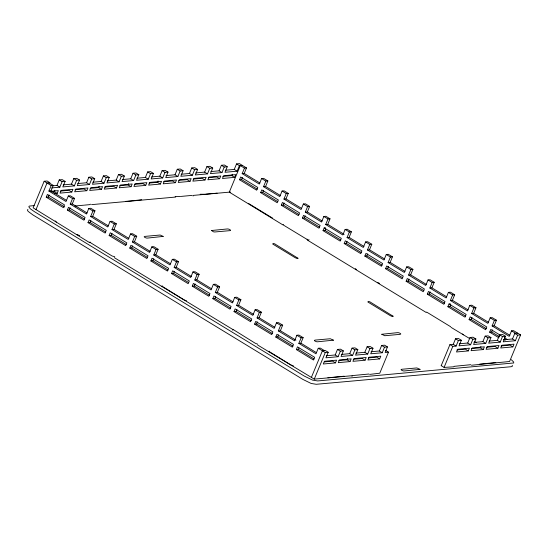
<?xml version="1.0" encoding="UTF-8"?>
<svg xmlns="http://www.w3.org/2000/svg" width="548" height="548" viewBox="0 0 548 548"><rect width="100%" height="100%" fill="white"/><g stroke="black" fill="none" stroke-linecap="round" stroke-linejoin="round"><path stroke-width="0.82" d="M141.665 199.725L132.671 200.78M344.178 376.195L327.868 377.798M36.017 209.583L47.018 183.011L49.964 182.751L47.094 180.998L44.148 181.265L33.14 207.836L89.461 242.538M46.231 197.198L47.361 194.465L64.493 204.904L63.363 207.637L46.231 197.198L48.272 197.013L64.685 207.014M48.882 191.067L51.17 185.539L53.211 185.361L50.916 190.889L48.882 191.067L66.007 201.506L68.301 195.979L70.336 195.794L74.576 198.376L72.274 203.924L70.24 204.109L72.535 198.561L74.576 198.376M48.272 197.013L49.121 194.965M51.896 191.834L54.327 191.615L54.896 190.252M52.903 185.793L56.951 185.43L59.239 179.902L62.246 179.634L65.123 181.381L62.821 186.93L74.343 185.888L76.645 180.34L79.59 180.08L77.295 185.608L89.447 184.512L91.735 178.984L94.742 178.71L92.448 184.258L103.969 183.217L106.271 177.668L109.21 177.401L106.922 182.929L119.074 181.833L121.361 176.305L124.369 176.038L122.067 181.587L133.596 180.545L135.89 174.997L138.836 174.73L136.548 180.258L148.248 179.203L150.536 173.675L153.481 173.415L151.179 178.956L162.708 177.922L165.003 172.373L168.01 172.099L165.722 177.627L177.867 176.531L180.162 171.003L183.101 170.736L180.806 176.285L192.327 175.25L194.629 169.702L197.636 169.428L195.341 174.956L207.493 173.86L209.781 168.332L212.727 168.065L210.432 173.613L221.954 172.579L224.248 167.03L227.256 166.756L224.968 172.284L237.12 171.188L239.408 165.66L242.353 165.393M54.773 193.588L57.204 193.369L58.335 190.636L51.046 191.293M51.724 187.909L59.821 187.183L62.116 181.655L65.123 181.381M63.239 184.881L71.473 184.142L73.775 178.593L76.713 178.326L79.59 180.08M71.795 192.053L72.925 189.32L61.171 190.375L60.04 193.115L71.795 192.053L68.918 190.3L60.527 191.06M67.363 210.076L68.493 207.343L85.063 217.433L83.933 220.173L67.363 210.076L69.404 209.891L84.529 219.111M69.404 209.891L70.254 207.843M77.665 183.559L86.577 182.758L88.865 177.23L91.872 176.956L94.742 178.71M86.824 190.697L87.954 187.964L75.809 189.06L74.672 191.793L86.824 190.697L83.954 188.944L75.042 189.752M94.968 210.802L92.934 210.987L90.646 216.515L92.681 216.33L94.968 210.802L90.824 208.274L88.783 208.459L86.488 214.008L70.24 204.109M90.153 188.389L98.544 187.628L99.113 186.265M92.865 182.21L101.099 181.47L103.394 175.922L106.339 175.655L109.21 177.401M101.414 189.382L102.551 186.649L90.797 187.704L89.667 190.437L101.414 189.382L98.544 187.628M87.995 222.646L89.125 219.912L106.257 230.345L105.127 233.078L87.995 222.646L90.03 222.461L105.737 232.03M90.03 222.461L90.879 220.412M107.292 180.888L116.197 180.087L118.491 174.559L121.498 174.285L124.369 176.038M116.45 188.026L117.58 185.293L105.428 186.389L104.298 189.122L116.45 188.026L113.573 186.272L104.668 187.08M116.34 223.824L114.299 224.009L112.004 229.557L114.039 229.372L116.34 223.824L112.1 221.241L110.066 221.426L107.771 226.954L90.646 216.515M119.772 185.717L128.17 184.957L128.732 183.594M122.492 179.539L130.719 178.799L133.02 173.25L135.966 172.983L138.836 174.73M109.127 235.517L110.258 232.784L126.828 242.88L125.698 245.614L109.127 235.517L111.162 235.339L126.293 244.552M131.041 186.71L132.171 183.97L120.423 185.032L119.286 187.765L131.041 186.71L128.17 184.957M111.162 235.339L112.011 233.284M136.979 178.223L145.371 177.456L147.665 171.928L150.604 171.661L153.481 173.415M114.272 257.629L232.941 329.567L232.749 330.239M145.741 185.382L146.871 182.648L135.061 183.71L133.931 186.45L145.741 185.382L142.864 183.635L134.459 184.388M136.733 236.25L134.698 236.435L132.411 241.963L134.445 241.778L136.733 236.25L132.582 233.722L130.547 233.907L128.253 239.455L112.004 229.557M129.76 248.093L130.89 245.353L148.022 255.793L146.885 258.526L129.76 248.093L131.794 247.908L147.501 257.471M151.604 176.915L159.831 176.168L162.133 170.62L165.14 170.353L168.01 172.099M149.118 183.066L157.509 182.313L158.077 180.943M131.794 247.908L132.643 245.853M160.379 184.06L161.516 181.326L149.762 182.388L148.631 185.121L160.379 184.06L157.509 182.313M166.085 175.586L174.997 174.785L177.285 169.257L180.23 168.989L183.101 170.736M175.374 182.71L176.504 179.977L164.352 181.073L163.222 183.806L175.374 182.71L172.497 180.956L163.592 181.765M158.105 249.272L156.064 249.456L153.769 254.998L155.803 254.82L158.105 249.272L153.865 246.689L151.823 246.874L149.536 252.402L132.411 241.963M150.892 260.964L152.022 258.231L168.592 268.328L167.462 271.061L150.892 260.964L152.926 260.779L168.058 270M152.926 260.779L153.776 258.731M181.224 174.243L189.457 173.497L191.752 167.948L194.759 167.681L197.636 169.428M190.005 181.388L191.136 178.655L179.388 179.717L178.251 182.45L190.005 181.388L187.135 179.641L178.737 180.395M193.081 196.026L193.341 195.396L230.503 192.04M195.711 172.915L204.623 172.113L206.911 166.585L209.857 166.318L212.727 168.065M204.993 180.039L206.13 177.305L193.978 178.401L192.848 181.135L204.993 180.039L202.123 178.285L193.211 179.093M178.497 261.697L176.463 261.882L174.168 267.41L176.209 267.225L178.497 261.697L174.346 259.17L172.312 259.355L170.01 264.896L153.769 254.998M171.538 273.548L172.668 270.808L189.313 280.953L188.183 283.686L171.538 273.548L173.572 273.363L188.711 282.583M173.572 273.363L174.422 271.308M210.85 171.565L219.084 170.825L221.378 165.277L224.385 165.01L227.256 166.756M219.632 178.716L220.762 175.983L209.007 177.045L207.877 179.778L219.632 178.716L216.755 176.97L208.363 177.723M222.837 176.422L231.749 175.613L232.311 174.25M225.338 170.243L234.243 169.442L236.537 163.914L239.476 163.647L246.497 167.921L244.209 173.449L242.175 173.634L244.463 168.106L246.497 167.921M199.143 274.274L197.109 274.459L194.807 280.007L196.848 279.823L199.143 274.274L194.992 271.746L192.958 271.931L190.67 277.459L174.168 267.41M234.619 177.367L235.75 174.634L223.605 175.73L222.467 178.463L234.619 177.367L231.749 175.613M192.259 286.172L193.389 283.432L209.959 293.529L208.829 296.263L192.259 286.172L194.293 285.988L209.425 295.201M194.293 285.988L195.143 283.933M239.524 179.765L240.654 177.031L257.786 187.464L256.656 190.197L239.524 179.765L241.558 179.58L257.265 189.149M241.558 179.58L242.408 177.531M219.632 286.755L217.59 286.94L215.302 292.468L217.337 292.283L219.632 286.755L215.391 284.172L213.35 284.357L211.055 289.906L194.807 280.007M267.869 180.943L265.828 181.128L263.533 186.676L265.568 186.491L267.869 180.943L263.629 178.36L261.595 178.545L259.3 184.073L242.175 173.634M212.829 298.701L213.96 295.968L231.092 306.407L229.961 309.141L212.829 298.701L214.864 298.523L230.571 308.086M214.864 298.523L215.713 296.468M260.656 192.643L261.786 189.903L278.357 199.999L277.226 202.733L260.656 192.643L262.691 192.458L277.822 201.671M262.691 192.458L263.54 190.403M240.908 299.722L238.873 299.907L236.572 305.455L238.613 305.27L240.908 299.722L236.757 297.194L234.722 297.379L232.427 302.907L215.302 292.468M288.262 193.369L286.227 193.554L283.939 199.082L285.974 198.897L288.262 193.369L284.111 190.841L282.076 191.026L279.781 196.574L263.533 186.676M234.023 311.613L235.154 308.88L251.724 318.977L250.587 321.71L234.023 311.613L236.058 311.428L251.19 320.649M236.058 311.428L236.907 309.38M281.288 205.212L282.419 202.472L299.551 212.912L298.42 215.645L281.288 205.212L283.323 205.027L299.03 214.59M283.323 205.027L284.172 202.972M282.85 224.879L229.304 192.149L240.312 165.578L244.463 168.106M261.389 312.202L259.355 312.387L257.067 317.915L259.101 317.73L261.389 312.202L257.156 309.62L255.115 309.805L252.82 315.353L236.572 305.455M309.634 206.391L307.592 206.575L305.298 212.117L307.332 211.939L309.634 206.391L305.394 203.808L303.352 203.993L301.064 209.521L283.939 199.082M254.594 324.149L255.724 321.416L272.856 331.855L271.719 334.588L254.594 324.149L256.628 323.964L272.329 333.533M256.628 323.964L257.478 321.916M302.421 218.083L303.551 215.35L320.121 225.447L318.991 228.18L302.421 218.083L304.455 217.899L319.587 227.119M304.455 217.899L305.305 215.85M257.683 345.035L314.264 379.12L352.268 375.688L352.008 376.318M307.565 240.195L426.186 312.47M282.672 325.17L280.631 325.354L278.336 330.896L280.371 330.718L282.672 325.17L278.521 322.642L276.487 322.82L274.192 328.348L257.067 317.915M330.026 218.816L327.992 219.001L325.697 224.529L327.738 224.344L330.026 218.816L325.875 216.289L323.841 216.474L321.539 222.022L305.298 212.117M275.781 337.061L276.918 334.328L293.488 344.425L292.351 347.158L275.781 337.061L277.822 336.876L292.947 346.096M277.822 336.876L278.672 334.828M324.183 227.92L341.315 238.359L340.178 241.093L323.053 230.653L324.183 227.92L325.539 227.797M323.053 230.653L325.087 230.475L325.656 229.105M303.154 337.65L301.119 337.835L298.831 343.363L300.866 343.178L303.154 337.65L298.92 335.068L296.879 335.253L294.584 340.801L278.336 330.896M351.398 231.831L349.357 232.016L347.062 237.565L349.097 237.38L351.398 231.831L347.158 229.256L345.117 229.434L342.829 234.962L325.697 224.529M296.358 349.597L297.489 346.863L314.621 357.296L313.483 360.036L296.358 349.597L298.393 349.412L314.093 358.981M298.393 349.412L298.961 348.049M344.185 243.531L345.315 240.798L361.885 250.895L360.755 253.628L344.185 243.531L346.22 243.346L361.351 252.566M346.22 243.346L347.069 241.298M324.437 350.617L320.285 348.083L318.251 348.268L315.956 353.796L298.831 343.363M371.791 244.264L369.756 244.442L367.461 249.977L369.503 249.792L371.791 244.264L367.64 241.737L365.605 241.915L363.303 247.463L347.062 237.565M311.394 377.367L322.395 350.795L325.341 350.535L328.211 352.282L325.923 357.81L338.075 356.714L340.363 351.186L343.37 350.912L341.075 356.46L352.597 355.426L354.892 349.877L357.837 349.61L355.549 355.138L367.694 354.042L369.989 348.514L372.996 348.24L370.695 353.789L382.216 352.754L384.518 347.206L387.463 346.939L385.169 352.467L388.484 352.165L379.771 373.209L369.736 374.394M364.831 256.108L365.961 253.375L382.607 263.519L381.476 266.253L364.831 256.108L366.865 255.93L382.004 265.15M314.264 379.12L325.272 352.549L328.211 352.282M366.865 255.93L367.715 253.875M326.293 355.768L335.205 354.967L337.493 349.439L340.5 349.165L343.37 350.912M335.451 362.899L336.582 360.166L324.43 361.262L323.299 363.995L335.451 362.899L332.581 361.153L324.478 361.885M392.437 256.841L390.402 257.026L388.1 262.574L390.142 262.389L392.437 256.841L388.285 254.313L386.251 254.498L383.963 260.026L367.461 249.977M338.774 360.591L347.172 359.837L347.74 358.467M341.493 354.419L349.72 353.672L352.022 348.124L354.967 347.857L357.837 349.61M385.552 268.732L386.683 265.999L403.253 276.096L402.122 278.829L385.552 268.732L387.587 268.554L402.718 277.768M387.587 268.554L388.436 266.499M350.042 361.584L351.179 358.851L339.424 359.913L338.287 362.646L350.042 361.584L347.172 359.837M355.912 353.097L364.824 352.296L367.112 346.768L370.119 346.494L372.996 348.24M365.078 360.228L366.208 357.495L354.056 358.591L352.926 361.324L365.078 360.228L362.201 358.481L353.289 359.283M412.918 269.321L410.884 269.506L408.596 275.034L410.63 274.849L412.918 269.321L408.685 266.739L406.643 266.924L404.349 272.472L388.1 262.574M406.123 281.268L407.253 278.535L424.385 288.974L423.248 291.707L406.123 281.268L408.157 281.083L423.864 290.652M408.157 281.083L409.007 279.035M371.112 351.741L379.346 351.001L381.648 345.452L384.586 345.185L387.463 346.939M379.668 358.913L380.798 356.179L369.044 357.241L367.914 359.974L379.668 358.913L376.791 357.166L368.4 357.919M434.201 282.289L432.16 282.473L429.865 288.022L431.899 287.837L434.201 282.289L430.05 279.761L428.015 279.946L425.721 285.474L408.596 275.034M427.31 294.18L428.447 291.447L445.017 301.544L443.88 304.277L427.31 294.18L429.351 293.995L444.476 303.215M429.351 293.995L430.201 291.947M454.682 294.769L452.648 294.954L450.36 300.482L452.395 300.297L454.682 294.769L450.449 292.187L448.408 292.372L446.113 297.92L429.865 288.022M449.018 303.982L466.149 314.415L465.012 317.155L447.887 306.716L449.018 303.982L450.374 303.859M447.887 306.716L449.922 306.531L450.771 304.483M451.073 327.375L469.985 338.76M453.881 366.804L444.086 367.407L441.215 365.66L449.929 344.617L453.244 344.315L456.121 346.069L458.409 340.541L461.354 340.274L459.053 345.822L470.581 344.781L472.876 339.233L475.883 338.965L473.595 344.493L485.74 343.397L488.035 337.869L490.974 337.602L488.679 343.151L500.201 342.11L502.502 336.561L505.509 336.294L503.215 341.822L515.367 340.726L517.655 335.198L520.6 334.931L509.592 361.502L471.465 365.242M453.244 344.315L455.539 338.787L458.477 338.52L461.354 340.274M444.086 367.407L452.806 346.363L456.121 346.069M475.965 307.736L473.924 307.914L471.629 313.463L473.664 313.278L475.965 307.736L471.814 305.202L469.78 305.387L467.485 310.915L450.36 300.482M469.074 319.628L470.211 316.895L486.782 326.992L485.644 329.725L469.074 319.628L471.116 319.443L486.24 328.663M471.116 319.443L471.965 317.395M459.477 343.774L467.704 343.034L470.006 337.486L473.013 337.212L475.883 338.965M468.259 350.925L469.389 348.186L457.635 349.247L456.505 351.98L468.259 350.925L465.382 349.172L456.991 349.932M496.447 320.217L494.412 320.395L492.125 325.923L494.159 325.745L496.447 320.217L492.214 317.635L490.172 317.813L487.878 323.361L471.629 313.463M473.958 342.445L482.87 341.644L485.158 336.116L488.104 335.849L490.974 337.602M471.465 348.624L480.37 347.822L480.939 346.452M498.927 337.815L489.652 332.163L490.782 329.43L502.502 336.561M483.247 349.569L484.377 346.836L472.225 347.932L471.095 350.665L483.247 349.569L480.37 347.822M489.652 332.163L491.686 331.978L492.536 329.93M489.097 341.103L497.331 340.363L499.625 334.814L502.632 334.54L505.509 336.294M497.879 348.254L499.009 345.514L487.261 346.576L486.124 349.309L497.879 348.254L495.008 346.5L486.61 347.261M520.6 334.931L513.579 330.65L511.537 330.834L509.25 336.362L492.125 325.923M503.585 339.774L512.496 338.972L514.784 333.444L517.73 333.177M512.866 346.898L514.003 344.165L501.852 345.261L500.721 347.994L512.866 346.898L509.996 345.151L501.084 345.952M495.837 362.557L479.589 364.132M355.371 268.65L356.577 269.664M426.604 312.052L450.716 326.766M91.585 204.637L175.723 197.047M368.982 374.017L352.693 375.558M27.921 209.425L27.4 210.137L28.147 211.384L32.99 214.974L302.928 379.442L311.154 383.456L316.251 384.292L511.14 366.715L512.353 366.317L512.229 365.317M233.14 329.499L255.464 343.37L257.724 344.171M192.259 195.376L181.196 196.396M90.194 204.589L90.42 204.151M217.124 193.156L211.754 193.65M55.149 220.885L56.369 222.063M79.72 235.565L76.754 234.469M90.16 242.079L89.673 242.182L112.039 255.971L114.744 256.752M83.686 205.199L74.96 205.993M84.33 205.137L89.66 204.651M131.993 200.842L125.513 201.397M307.661 239.969L309.12 239.825M441.215 365.66L441.626 365.626M34.168 205.596L29.311 206.075L28.791 206.788L30.339 208.815L34.373 211.624L304.318 376.092L312.545 380.107L317.641 380.942L513.743 362.968L513.613 361.968L511.216 359.646M180.552 196.458L175.141 196.506M204.884 194.259L200.171 194.245M205.582 194.198L210.905 193.725M248.497 203.445L272.644 218.159M283.494 224.639L283.165 224.776L284.124 225.502L306.551 239.113M307.647 239.353L306.798 239.229M162.571 286.042L161.872 286.118L184.238 299.968L186.498 300.777M269.287 351.22L268.821 351.323L290.789 364.893L293.44 365.934M454.114 366.338L470.807 364.694M379.483 283.371L377.531 282.419M384.634 259.012L369.503 249.792M191.341 276.452L176.209 267.225M261.595 178.545L265.828 181.128M282.076 191.026L286.227 193.554M303.352 203.993L307.592 206.575M323.841 216.474L327.992 219.001M345.117 229.434L349.357 232.016M365.605 241.915L369.756 244.442M386.251 254.498L390.402 257.026M406.643 266.924L410.884 269.506M428.015 279.946L432.16 282.473M448.408 292.372L452.648 294.954M469.78 305.387L473.924 307.914M490.172 317.813L494.412 320.395M511.537 330.834L515.689 333.362M236.537 163.914L239.408 165.66M514.784 333.444L517.655 335.198M244.209 173.449L259.91 183.018M265.568 186.491L280.405 195.526M285.974 198.897L301.674 208.466M307.332 211.939L322.169 220.974M327.738 224.344L344.151 234.345M349.097 237.38L363.934 246.422M390.142 262.389L404.972 271.424M410.63 274.849L426.33 284.419M431.899 287.837L446.736 296.872M452.395 300.297L468.095 309.86M473.664 313.278L488.501 322.32M494.159 325.745L509.859 335.308M234.243 169.442L237.12 171.188M512.496 338.972L515.367 340.726M221.378 165.277L224.248 167.03M504.345 337.691L507.195 339.431M325.087 230.475L340.788 240.038M449.922 306.531L465.622 316.1M491.686 331.978L499.536 336.76M503.818 339.37L505.249 340.24M219.084 170.825L221.954 172.579M497.331 340.363L500.201 342.11M206.911 166.585L209.781 168.332M485.158 336.116L488.035 337.869M204.623 172.113L207.493 173.86M482.87 341.644L485.74 343.397M191.752 167.948L194.629 169.702M470.006 337.486L472.876 339.233M474.273 341.404L476.445 342.733M189.457 173.497L192.327 175.25M467.704 343.034L470.581 344.781M177.285 169.257L180.162 171.003M455.539 338.787L458.409 340.541M174.997 174.785L177.867 176.531M449.929 344.617L452.806 346.363M162.133 170.62L165.003 172.373M159.831 176.168L162.708 177.922M147.665 171.928L150.536 173.675M145.371 177.456L148.248 179.203M133.02 173.25L135.89 174.997M130.719 178.799L133.596 180.545M118.491 174.559L121.361 176.305M116.197 180.087L119.074 181.833M103.394 175.922L106.271 177.668M381.648 345.452L384.518 347.206M385.614 350.419L388.484 352.165M101.099 181.47L103.969 183.217M379.346 351.001L382.216 352.754M88.865 177.23L91.735 178.984M367.112 346.768L369.989 348.514M86.577 182.758L89.447 184.512M364.824 352.296L367.694 354.042M73.775 178.593L76.645 180.34M352.022 348.124L354.892 349.877M71.473 184.142L74.343 185.888M349.72 353.672L352.597 355.426M59.239 179.902L62.116 181.655M337.493 349.439L340.363 351.186M56.951 185.43L59.821 187.183M335.205 354.967L338.075 356.714M49.06 182.833L53.211 185.361M44.148 181.265L51.17 185.539M68.301 195.979L72.535 198.561M88.783 208.459L92.934 210.987M110.066 221.426L114.299 224.009M130.547 233.907L134.698 236.435M151.823 246.874L156.064 249.456M172.312 259.355L176.463 261.882M192.958 271.931L197.109 274.459M213.35 284.357L217.59 286.94M234.722 297.379L238.873 299.907M255.115 309.805L259.355 312.387M276.487 322.82L280.631 325.354M296.879 335.253L301.119 337.835M318.251 348.268L325.272 352.549M54.327 191.615L57.204 193.369M50.916 190.889L66.616 200.452M72.274 203.924L87.111 212.966M92.681 216.33L108.381 225.899M114.039 229.372L128.876 238.407M134.445 241.778L150.145 251.347M155.803 254.82L170.64 263.855M196.848 279.823L211.679 288.865M217.337 292.283L233.044 301.852M238.613 305.27L253.443 314.305M259.101 317.73L274.801 327.3M280.371 330.718L295.913 340.185M300.866 343.178L316.566 352.741M463.519 334.828L462.354 334.006M163.181 236.407L147.72 238.058C146.775 238.551 142.596 236.715 144.816 236.4L160.167 235.024L163.181 236.407M381.785 334.273L384.792 335.719L400.143 334.342C402.376 333.999 398.184 332.198 397.238 332.684L381.785 334.273M420.035 369.352L404.41 370.948C403.39 371.38 399.382 369.434 401.828 369.263L416.884 367.941L420.035 369.352M211.549 230.509L213.446 231.811L214.679 231.989L229.783 230.653C232.29 230.496 228.208 228.537 227.201 228.968L211.549 230.509M333.437 340.171L317.758 341.774C316.751 342.205 312.668 340.246 315.175 340.089L330.28 338.753L333.437 340.171M393.101 316.21L391.765 316.347L390.347 315.689L369.201 302.811C365.824 301.427 369.578 300.996 370.818 302.428L393.101 316.21M297.982 258.245L296.721 258.389L295.208 257.711L273.945 244.778C270.671 243.401 274.548 243.093 275.658 244.463L297.982 258.245"/></g></svg>
